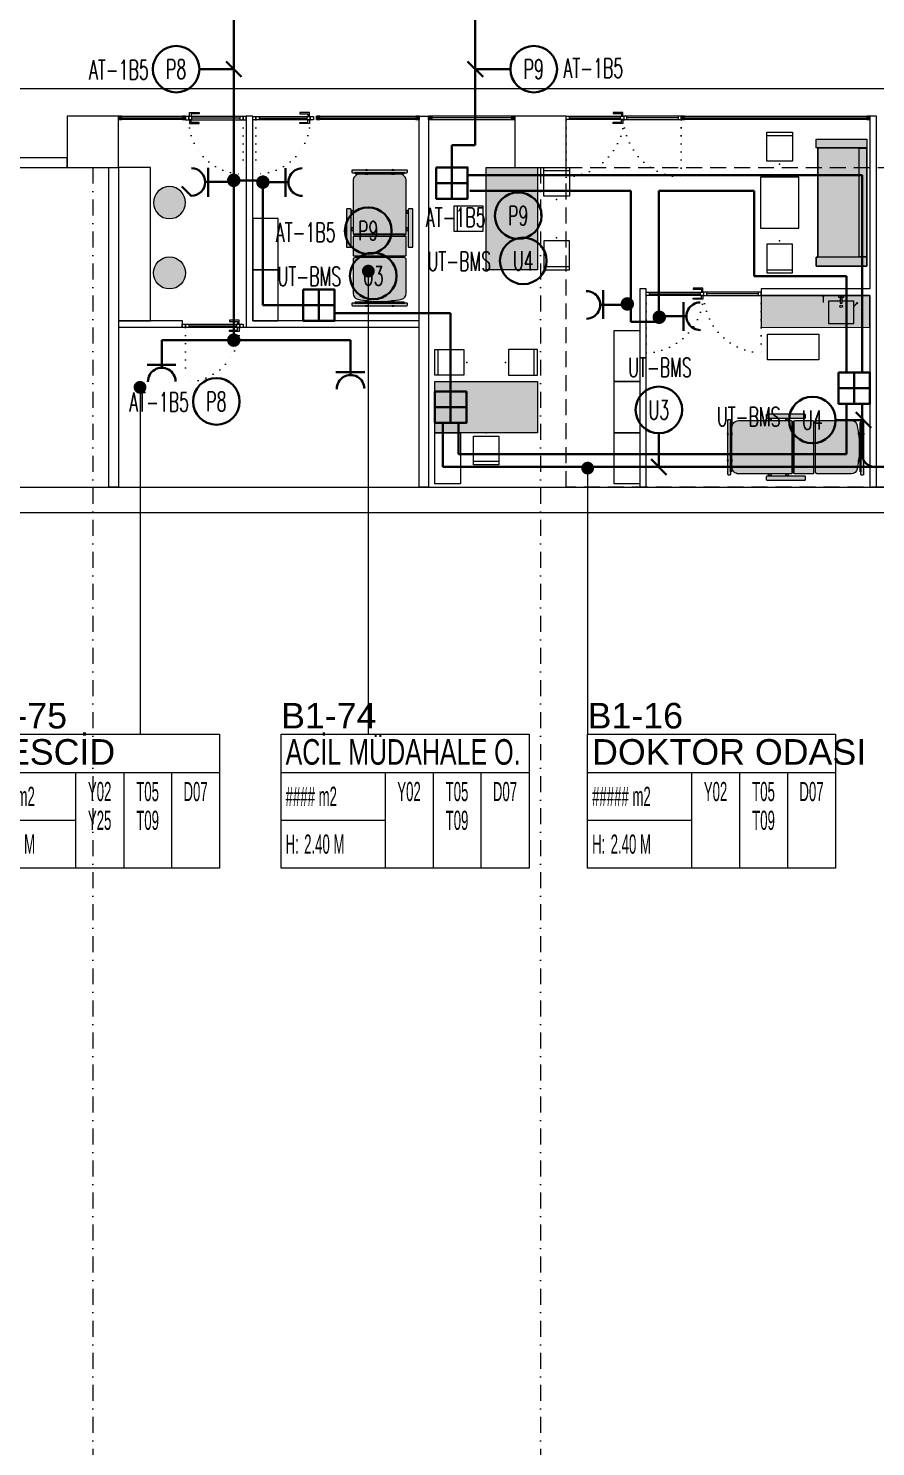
# Model space of a CAD drawing. Header units: metres. Extents: x -13194 to 152406, y -14653 to 29421.
# Drawn here: x 66479 to 67804, y -2001 to 218 of the extents above; entities that cross this region are included whole.
import ezdxf
from ezdxf.enums import TextEntityAlignment as Align

# ---------------------------------------------------------------- set-up
doc = ezdxf.new("R2010")
doc.units = ezdxf.units.M
doc.header["$LTSCALE"] = 100
doc.header["$MEASUREMENT"] = 0
for name, pattern in [('DASHDOT2', [0.5, 0.25, -0.125, 0, -0.125]), ('DOT2', [0.125, 0, -0.125]), ('DOT5', [0.75, 0, -0.75]), ('HIDDEN', [0.375, 0.25, -0.125])]:
    doc.linetypes.add(name, pattern=pattern)
doc.layers.get('0').update_dxf_attribs({"color": 9, "lineweight": 9})
for name, color, linetype, lineweight in [('00', 9, 'Continuous', 9), ('01', 9, 'Continuous', 9), ('05', 9, 'Continuous', 9), ('05S', 9, 'Continuous', 9), ('05V', 9, 'Continuous', 9), ('06B', 9, 'Continuous', 9), ('06D', 9, 'Continuous', 9), ('10', 9, 'Continuous', 9), ('11', 9, 'Continuous', 9), ('15', 9, 'Continuous', 9), ('20', 9, 'DOT2', 9), ('21_mahal200', 9, 'Continuous', 9), ('24', 9, 'DASHDOT2', 9), ('25', 9, 'Continuous', 9), ('40', 9, 'Continuous', 9), ('E-DUVARA MONTE PRİZ KUTUSU', 7, 'Continuous', 30), ('E-KABLO', 7, 'Continuous', 30), ('E-KAPAKLI PRİZ', 7, 'Continuous', 30), ('E-LINYE', 7, 'Continuous', 30), ('E-PRİZ', 7, 'Continuous', 30)]:
    doc.layers.add(name, color=color, linetype=linetype, lineweight=lineweight)
doc.styles.add('Arial', font='arial.ttf', dxfattribs={"height": 2.5})
doc.styles.add('E-YAZI', font='txttw.shx')
doc.styles.add('MuuM_TEXT-STANDART', font='ARIALN.TTF')
doc.dimstyles.new('MuuM_DIM200', dxfattribs={"dimscale": 20, "dimtxt": 2, "dimasz": 1, "dimexe": 1, "dimexo": 1, "dimgap": 1, "dimtad": 1, "dimdec": 1, "dimrnd": 0.5, "dimdsep": 46, "dimtxsty": 'MuuM_TEXT-STANDART', "dimblk": 'ARCHTICK', "dimcen": 0, "dimdle": 0.15, "dimclrd": 256, "dimclre": 256, "dimclrt": 256, "dimadec": 0, "dimazin": 0, "dimtfac": 5, "dimtdec": 1, "dimtix": 1, "dimtmove": 2, "dimatfit": 3, "dimldrblk": 'DOT', "dimfxl": 3, "dimfxlon": 1, "dimtolj": 1, "dimlwd": -1, "dimlwe": -1, "dimarcsym": 0})

# ---------------------------------------------------------------- blocks, each defined once
blk = doc.blocks.new('10_DUVARA MONTE PRİZ KUTUSU')
at = {"layer": 'E-DUVARA MONTE PRİZ KUTUSU', "color": 4}
for p, q in [((0, 24.5), (0, -24.5)), ((24.5, 0), (-24.5, 0))]:
    blk.add_line(p, q, dxfattribs=at)
blk.add_lwpolyline([(-24.5, -24.5), (24.5, -24.5), (24.5, 24.5), (-24.5, 24.5)], close=True, dxfattribs=at)
blk = doc.blocks.new('100_PRİZ')
at = {"layer": 'E-PRİZ', "color": 4}
for p, q in [((-1.22, 2.14), (1.28, 2.14)), ((0, 2.4), (0, 0))]:
    blk.add_line(p, q, dxfattribs=at)
blk.add_arc((0, 3.6), 1.2, 180.7551, 0.7551, dxfattribs=at)
blk = doc.blocks.new('100_KAPAKLI PRİZ')
at = {"layer": 'E-KAPAKLI PRİZ', "color": 4}
for p, q in [((1.22, 3.6), (0.38, 4.44)), ((-1.22, 2.14), (1.28, 2.14)), ((0, 2.4), (0, 0))]:
    blk.add_line(p, q, dxfattribs=at)
blk.add_arc((0, 3.6), 1.2, 180.7551, 0.7551, dxfattribs=at)
blk = doc.blocks.new('p-akslar_yeni')
at = {"layer": '24'}
for points in [[(16995, -8575), (16995, -11897.2)], [(17695, -8575), (17695, -11897.2)]]:
    blk.add_lwpolyline(points, dxfattribs=at)
blk = doc.blocks.new('p-kolon_80x80')
blk.add_lwpolyline([(-40, -40), (40, -40), (40, 40), (-40, 40)], close=True)
blk = doc.blocks.new('1.bod.mimari.elk')
at = {"layer": '01'}
for p in [(10580, -8590), (11280, -8590)]:
    blk.add_blockref('p-kolon_80x80', p, dxfattribs=at)
blk = doc.blocks.new('A$C28774ECE')
blk.add_line((38.2, 34), (38.2, 31))
for points in [[(35, 34), (35, 52.5), (0, 52.5), (0, 12.5), (26.8, 12.5)], [(27.2, 12.5), (35, 12.5), (35, 31)], [(31.4, 8.3), (26.3, 13.4), (26.1, 13.2), (31.2, 8.1)]]:
    blk.add_lwpolyline(points)
blk.add_lwpolyline([(41.2, 31), (41.2, 34), (32, 34), (32, 31)], close=True)
for centre, radius in [((27, 32.5), 2), ((32, 7.5), 1)]:
    blk.add_circle(centre, radius)
blk = doc.blocks.new('p-tezgah')
at = {"layer": '05S'}
h = blk.add_hatch(color=256, dxfattribs=at)
h.dxf.hatch_style = 1
h.paths.add_polyline_path([(50.2, 170), (50, 0), (0, 0), (0.2, 170)])
at = {"layer": '05V'}
blk.add_line((1, 73), (11.4, 73), dxfattribs=at)
for points in [[(50.2, 170), (50, 0), (0, 0), (0.2, 170)], [(0, 49), (3, 49), (3, 41), (0, 41)]]:
    blk.add_lwpolyline(points, close=True, dxfattribs=at)
blk.add_circle((1, 73), 1.02, dxfattribs=at)
at = {"layer": '05V', "xscale": -1}
blk.add_blockref('A$C28774ECE', (44.2, 12.5), dxfattribs=at)
blk = doc.blocks.new('P-KURANGLEZ')
at = {"layer": '01'}
blk.add_lwpolyline([(7525, -500), (12385, -500), (12385, -5), (12385, 0), (12425, 0), (12425, -540), (7525, -540)], close=True, dxfattribs=at)
blk = doc.blocks.new('_ArchTick')
at = {"color": 0, "linetype": 'ByBlock', "const_width": 0.15}
blk.add_lwpolyline([(-0.5, -0.5), (0.5, 0.5)], dxfattribs=at)
blk = doc.blocks.new('*D476')
at = {"layer": '25', "transparency": 16777216}
for p, q in [((89939.1, -1804.3), (89939.1, -1724.3)), ((101899.1, -1768), (101899.1, -1724.3)), ((89936.1, -1744.3), (101902.1, -1744.3))]:
    blk.add_line(p, q, dxfattribs=at)
at = {"layer": '25', "transparency": 16777216, "xscale": 20, "yscale": 20, "zscale": 20, "rotation": 180}
blk.add_blockref('_ArchTick', (89939.1, -1744.3), dxfattribs=at)
at = {"layer": '25', "transparency": 16777216, "xscale": 20, "yscale": 20, "zscale": 20}
blk.add_blockref('_ArchTick', (101899.1, -1744.3), dxfattribs=at)
at = {"layer": '25', "transparency": 16777216, "insert": (95919.1, -1698.8), "char_height": 50, "attachment_point": 5, "style": 'MuuM_TEXT-STANDART'}
blk.add_mtext('\\A1;11960', dxfattribs=at)
blk = doc.blocks.new('_Dot')
at = {"color": 0, "linetype": 'ByBlock', "lineweight": -2}
blk.add_line((-0.5, 0), (-1, 0), dxfattribs=at)
at = {"color": 0, "linetype": 'ByBlock', "const_width": 0.5}
blk.add_lwpolyline([(-0.25, 0, 1), (0.25, 0, 1)], format="xyb", close=True, dxfattribs=at)
blk = doc.blocks.new('p-hastayatagi')
at = {"layer": '05S'}
h = blk.add_hatch(color=255, dxfattribs=at)
h.dxf.hatch_style = 1
edge = h.paths.add_edge_path()
edge.add_arc((42.5, -1), 1.04, 0, 90)
edge.add_line((42.5, 0), (-42.5, 0))
edge.add_arc((-42.5, -1), 1.04, 90, 180)
edge.add_line((-43.5, -1), (-43.5, -3.1))
edge.add_arc((-42.5, -3.1), 1.04, 180, 270)
edge.add_line((-42.5, -4.1), (-38.7, -4.1))
edge.add_line((-38.7, -4.1), (38.7, -4.1))
edge.add_line((38.7, -4.1), (42.5, -4.1))
edge.add_arc((42.5, -3.1), 1.04, 270, 360)
edge.add_line((43.5, -3.1), (43.5, -1))
edge = h.paths.add_edge_path()
edge.add_arc((32.1, -19.2), 9.43, 0, 78.538)
edge.add_arc((0, -177.7), 171.1, 78.538, 90)
edge.add_arc((0, -177.7), 171.1, 90, 101.462)
edge.add_arc((-32.1, -19.2), 9.43, 101.462, 180.2214)
edge.add_line((-41.6, -19.3), (-41.5, -72.9))
edge.add_arc((-38.4, -72.1), 3.11, 194.8351, 207.8181)
edge.add_arc((-38.4, -72.1), 3.11, 207.8181, 255.1649)
edge.add_arc((-38.4, -72.1), 3.11, 255.1649, 270)
edge.add_line((-38.4, -75.2), (38.4, -75.2))
edge.add_arc((38.4, -72.1), 3.11, 270, 284.8351)
edge.add_arc((38.4, -72.1), 3.11, 284.8351, 332.1819)
edge.add_arc((38.4, -72.1), 3.11, 332.1819, 345.1649)
edge.add_arc((38.4, -72.1), 3.11, 345.1649, 360)
edge.add_line((41.6, -72.1), (41.6, -19.2))
edge = h.paths.add_edge_path()
edge.add_arc((40.4, -79.2), 1.14, 0, 90)
edge.add_line((40.4, -78.1), (-40.4, -78.1))
edge.add_arc((-40.4, -79.2), 1.14, 90, 180)
edge.add_line((-41.6, -79.2), (-41.6, -107.7))
edge.add_arc((-40.4, -107.7), 1.14, 180, 270)
edge.add_line((-40.4, -108.9), (40.4, -108.9))
edge.add_arc((40.4, -107.7), 1.14, 270, 360)
edge.add_line((41.6, -107.7), (41.6, -79.2))
edge = h.paths.add_edge_path()
edge.add_arc((50.9, -92.4), 1.04, 0, 90)
edge.add_line((50.9, -91.4), (45.8, -91.4))
edge.add_arc((45.8, -92.4), 1.04, 90, 180)
edge.add_line((44.7, -92.4), (44.7, -150.4))
edge.add_arc((45.8, -150.4), 1.04, 180, 270)
edge.add_line((45.8, -151.5), (50.9, -151.5))
edge.add_arc((50.9, -150.4), 1.04, 270, 360)
edge.add_line((52, -150.4), (52, -92.4))
edge = h.paths.add_edge_path()
edge.add_arc((-45.8, -92.4), 1.04, 0, 90)
edge.add_line((-45.8, -91.4), (-50.9, -91.4))
edge.add_arc((-50.9, -92.4), 1.04, 90, 180)
edge.add_line((-52, -92.4), (-52, -150.4))
edge.add_arc((-50.9, -150.4), 1.04, 180, 270)
edge.add_line((-50.9, -151.5), (-45.8, -151.5))
edge.add_arc((-45.8, -150.4), 1.04, 270, 360)
edge.add_line((-44.7, -150.4), (-44.7, -92.4))
edge = h.paths.add_edge_path()
edge.add_arc((40.5, -112.8), 1.04, 0, 90)
edge.add_line((40.5, -111.8), (-40.5, -111.8))
edge.add_arc((-40.5, -112.8), 1.04, 90, 180)
edge.add_line((-41.6, -112.8), (-41.6, -195.3))
edge.add_arc((-31.1, -195.3), 10.5, 180, 270)
edge.add_line((-31.1, -205.8), (31.1, -205.8))
edge.add_arc((31.1, -195.3), 10.5, 270, 360)
edge.add_line((41.6, -195.3), (41.6, -112.8))
edge = h.paths.add_edge_path()
edge.add_line((22.4, -212.1), (19, -212.1))
edge.add_arc((20.7, -210.8), 2.18, 218.2466, 321.7534)
edge = h.paths.add_edge_path()
edge.add_line((-19, -212.1), (-22.4, -212.1))
edge.add_arc((-20.7, -210.8), 2.18, 218.2466, 321.7534)
edge = h.paths.add_edge_path()
edge.add_arc((42.5, -209), 1.04, 0, 90)
edge.add_line((42.5, -208), (38.7, -208))
edge.add_line((38.7, -208), (-38.7, -208))
edge.add_line((-38.7, -208), (-42.5, -208))
edge.add_arc((-42.5, -209), 1.04, 90, 180)
edge.add_line((-43.5, -209), (-43.5, -211.1))
edge.add_arc((-42.5, -211.1), 1.04, 180, 270)
edge.add_line((-42.5, -212.1), (42.5, -212.1))
edge.add_arc((42.5, -211.1), 1.04, 270, 360)
edge.add_line((43.5, -211.1), (43.5, -209))
edge = h.paths.add_edge_path()
edge.add_line((37.9, -206.7), (-37.9, -206.7))
edge.add_arc((-37.9, -207.6), 0.829, 90, 180)
edge.add_line((-38.7, -207.6), (-38.7, -208))
edge.add_line((-38.7, -208), (38.7, -208))
edge.add_line((38.7, -208), (38.7, -207.6))
edge.add_arc((37.9, -207.6), 0.829, 0, 90)
h.paths.add_polyline_path([(-18.7, -205.8), (-22.8, -205.8), (-22.8, -206.7), (-18.7, -206.7)])
h.paths.add_polyline_path([(22.8, -205.8), (18.7, -205.8), (18.7, -206.7), (22.8, -206.7)])
h.paths.add_polyline_path([(44.7, -144.6), (41.6, -144.6), (41.6, -148.6), (44.7, -148.6)])
h.paths.add_polyline_path([(44.7, -117.7), (41.6, -117.7), (41.6, -121.6), (44.7, -121.6)])
h.paths.add_polyline_path([(39.4, -108.9), (-39.4, -108.9), (-39.4, -111.8), (39.4, -111.8)])
h.paths.add_polyline_path([(-41.6, -117.7), (-44.7, -117.7), (-44.7, -121.6), (-41.6, -121.6)])
h.paths.add_polyline_path([(-41.6, -144.6), (-44.7, -144.6), (-44.7, -148.6), (-41.6, -148.6)])
edge = h.paths.add_edge_path()
edge.add_line((-18.7, -5.4), (-22.8, -5.4))
edge.add_line((-22.8, -5.4), (-22.8, -8.1))
edge.add_arc((0, -177.7), 171.1, 96.2591, 97.6576, ccw=False)
edge.add_line((-18.7, -7.6), (-18.7, -5.4))
edge = h.paths.add_edge_path()
edge.add_line((38.7, -4.6), (38.7, -4.1))
edge.add_line((38.7, -4.1), (-38.7, -4.1))
edge.add_line((-38.7, -4.1), (-38.7, -4.6))
edge.add_arc((-37.9, -4.6), 0.829, 180, 270)
edge.add_line((-37.9, -5.4), (37.9, -5.4))
edge.add_arc((37.9, -4.6), 0.829, 270, 360)
edge = h.paths.add_edge_path()
edge.add_line((-22.4, 0), (-19, 0))
edge.add_arc((-20.7, -1.3), 2.18, 38.2466, 141.7534)
edge = h.paths.add_edge_path()
edge.add_line((19, 0), (22.4, 0))
edge.add_arc((20.7, -1.3), 2.18, 38.2466, 141.7534)
edge = h.paths.add_edge_path()
edge.add_line((22.8, -5.4), (18.7, -5.4))
edge.add_line((18.7, -5.4), (18.7, -7.6))
edge.add_arc((0, -177.7), 171.1, 82.3424, 83.7409, ccw=False)
edge.add_line((22.8, -8.1), (22.8, -5.4))
for points in [[(43.5, -1, 0.414214), (42.5, 0), (-42.5, 0, 0.414214), (-43.5, -1), (-43.5, -3.1, 0.414214), (-42.5, -4.1), (-38.7, -4.1), (38.7, -4.1), (42.5, -4.1, 0.414214), (43.5, -3.1)], [(-22.4, 0), (-19, 0, 0.485071)], [(19, 0), (22.4, 0, 0.485071)], [(41.6, -19.2, 0.356763), (34, -10, 0.050054), (0, -6.6, 0.050054), (-34, -10, 0.357852), (-41.6, -19.3), (-41.5, -72.9, 0.05671), (-41.2, -73.5, 0.209579), (-39.2, -75.1, 0.064821), (-38.4, -75.2), (38.4, -75.2, 0.064821), (39.2, -75.1, 0.209579), (41.2, -73.5, 0.05671), (41.5, -72.9, 0.064821), (41.6, -72.1)], [(38.7, -4.6), (38.7, -4.1), (-38.7, -4.1), (-38.7, -4.6, 0.414214), (-37.9, -5.4), (37.9, -5.4, 0.414214)], [(-18.7, -5.4), (-22.8, -5.4), (-22.8, -8.1, -0.006102), (-18.7, -7.6)], [(22.8, -5.4), (18.7, -5.4), (18.7, -7.6, -0.006102), (22.8, -8.1)], [(41.6, -79.2, 0.414214), (40.4, -78.1), (-40.4, -78.1, 0.414214), (-41.6, -79.2), (-41.6, -107.7, 0.414214), (-40.4, -108.9), (40.4, -108.9, 0.414214), (41.6, -107.7)], [(-44.7, -92.4, 0.414214), (-45.8, -91.4), (-50.9, -91.4, 0.414214), (-52, -92.4), (-52, -150.4, 0.414214), (-50.9, -151.5), (-45.8, -151.5, 0.414214), (-44.7, -150.4)], [(52, -92.4, 0.414214), (50.9, -91.4), (45.8, -91.4, 0.414214), (44.7, -92.4), (44.7, -150.4, 0.414214), (45.8, -151.5), (50.9, -151.5, 0.414214), (52, -150.4)], [(41.6, -112.8, 0.414214), (40.5, -111.8), (-40.5, -111.8, 0.414214), (-41.6, -112.8), (-41.6, -195.3, 0.414214), (-31.1, -205.8), (31.1, -205.8, 0.414214), (41.6, -195.3)], [(43.5, -209, 0.414214), (42.5, -208), (38.7, -208), (-38.7, -208), (-42.5, -208, 0.414214), (-43.5, -209), (-43.5, -211.1, 0.414214), (-42.5, -212.1), (42.5, -212.1, 0.414214), (43.5, -211.1)], [(37.9, -206.7), (-37.9, -206.7, 0.414214), (-38.7, -207.6), (-38.7, -208), (38.7, -208), (38.7, -207.6, 0.414214)], [(-19, -212.1), (-22.4, -212.1, 0.485071)], [(22.4, -212.1), (19, -212.1, 0.485071)]]:
    blk.add_lwpolyline(points, format="xyb", close=True)
for points in [[(39.4, -108.9), (-39.4, -108.9), (-39.4, -111.8), (39.4, -111.8)], [(-41.6, -117.7), (-44.7, -117.7), (-44.7, -121.6), (-41.6, -121.6)], [(44.7, -117.7), (41.6, -117.7), (41.6, -121.6), (44.7, -121.6)], [(-41.6, -144.6), (-44.7, -144.6), (-44.7, -148.6), (-41.6, -148.6)], [(44.7, -144.6), (41.6, -144.6), (41.6, -148.6), (44.7, -148.6)], [(-18.7, -205.8), (-22.8, -205.8), (-22.8, -206.7), (-18.7, -206.7)], [(22.8, -205.8), (18.7, -205.8), (18.7, -206.7), (22.8, -206.7)]]:
    blk.add_lwpolyline(points, close=True)
blk = doc.blocks.new('p-nurus-to-koltuk-200')
at = {"layer": '05S'}
h = blk.add_hatch(color=256, dxfattribs=at)
h.dxf.hatch_style = 1
h.paths.add_polyline_path([(99.5, -99), (99.5, -20), (-99.5, -20), (-99.5, -99), (-85.5, -99), (-85.5, -96.3), (85.5, -96.3), (85.5, -99)])
at = {"layer": '05', "elevation": 44.7}
for points in [[(-85.5, -99), (-99.5, -99), (-99.5, -20), (-85.5, -20)], [(85.5, -99), (99.5, -99), (99.5, -20), (85.5, -20)]]:
    blk.add_lwpolyline(points, close=True, dxfattribs=at)
at = {"layer": '05'}
for points in [[(-85, -20), (85, -20), (85, -96.3), (-85, -96.3)], [(-85, -32), (85, -32), (85, -20), (-85, -20)]]:
    blk.add_lwpolyline(points, close=True, dxfattribs=at)
at = {"layer": '40', "elevation": 44.7}
blk.add_lwpolyline([(99.5, -99), (99.5, -20), (-99.5, -20), (-99.5, -99), (-85.5, -99), (-85.5, -96.3), (85.5, -96.3), (85.5, -99)], close=True, dxfattribs=at)
blk = doc.blocks.new('p-sandalye')
blk.add_line((-45, 20), (-45, -20))
blk.add_lwpolyline([(-5, 20), (-50, 20), (-50, -20), (-5, -20)], close=True)
blk.add_point((0, 0.1))
blk = doc.blocks.new('p-masa_doktor')
at = {"layer": '05S'}
blk.add_hatch(color=256, dxfattribs=at).paths.add_polyline_path([(0, 0), (80, 0), (80, -160), (0, -160)])
at = {"linetype": 'DOT5'}
blk.add_lwpolyline([(0, 0), (0, 0)], dxfattribs=at)
blk.add_lwpolyline([(0, 0), (80, 0), (80, -160), (0, -160)], close=True)
at = {"xscale": -1}
for p, rotation in [((110.1, -50), 90), ((0, -80), 179.9999999999999)]:
    blk.add_blockref('p-sandalye', p, dxfattribs=dict(at, rotation=rotation))
at = {"rotation": 90}
blk.add_blockref('p-sandalye', (110.1, -110), dxfattribs=at)
blk = doc.blocks.new('gr-p-birim')
blk.add_lwpolyline([(-0.5, -0.5), (0.5, -0.5), (0.5, 0.5), (-0.5, 0.5)], close=True)
blk = doc.blocks.new('prf-10x10')
blk.add_lwpolyline([(-5, -5), (5, -5), (5, 5), (-5, 5)], close=True)
at = {"color": 255}
blk.add_solid([(-5, -5), (5, -5), (-5, 5), (5, 5)], dxfattribs=at)
at = {"layer": '10'}
blk.add_point((0, 0), dxfattribs=at)
blk = doc.blocks.new('*U410')
at = {"layer": '06D'}
blk.add_lwpolyline([(-2.5, 295), (2.5, 295), (2.5, 0), (-2.5, 0)], close=True, dxfattribs=at)
at = {"layer": '15'}
blk.add_lwpolyline([(0, 290), (0, 5)], dxfattribs=at)
at = {"layer": '10', "xscale": 0.5, "yscale": 0.5, "rotation": 90}
for p in [(0, 292.5), (0, 2.5)]:
    blk.add_blockref('prf-10x10', p, dxfattribs=at)
blk = doc.blocks.new('gr-p-birim eleman')
blk.add_lwpolyline([(-1, 0), (0, 0), (0, 1), (-1, 1)], close=True)
blk = doc.blocks.new('p-yuvarlak sandalye')
at = {"layer": '05S'}
h = blk.add_hatch(color=256, dxfattribs=at)
edge = h.paths.add_edge_path()
edge.add_arc((0, 30), 25, 0, 360)
blk.add_circle((0, 30), 25)
blk = doc.blocks.new('p-al-01')
at = {"layer": '06B'}
for points in [[(27, 4.3), (27, 10.6), (42, 10.6), (42, 8.7), (29.3, 8.7), (29.3, 8.7), (29.3, 4.3), (27, 4.3)], [(27, -0.7), (27, -6.9), (42, -6.9), (42, -5), (29.3, -5), (29.3, -5), (29.3, -0.7), (27, -0.7)]]:
    blk.add_lwpolyline(points, dxfattribs=at)
at = {"layer": '06D'}
for p, q in [((115.7, 4.3), (28.8, 4.3)), ((28.8, -0.7), (115.7, -0.7))]:
    blk.add_line(p, q, dxfattribs=at)
at = {"layer": '10'}
for points in [[(25.7, -0.7), (25.7, 4.3), (20.7, 4.3), (20.7, -0.7)], [(30.7, -0.7), (30.7, 4.3), (25.7, 4.3), (25.7, -0.7)], [(110.7, -0.7), (110.7, 4.3), (105.7, 4.3), (105.7, -0.7)], [(115.7, -0.7), (115.7, 4.3), (110.7, 4.3), (110.7, -0.7)]]:
    blk.add_lwpolyline(points, close=True, dxfattribs=at)
at = {"layer": '15'}
blk.add_lwpolyline([(105.7, 1.8), (30.7, 1.8)], dxfattribs=at)
at = {"layer": '20'}
blk.add_lwpolyline([(110.7, -0.7), (110.7, -85.7)], dxfattribs=at)
blk.add_arc((110.7, -0.7), 85, 180, 270, dxfattribs=at)
blk = doc.blocks.new('*U494')
at = {"layer": '06D'}
blk.add_lwpolyline([(-2.5, 160), (2.5, 160), (2.5, 0), (-2.5, 0)], close=True, dxfattribs=at)
at = {"layer": '15'}
blk.add_lwpolyline([(0, 155), (0, 5)], dxfattribs=at)
at = {"layer": '10', "xscale": 0.5, "yscale": 0.5, "rotation": 90}
for p in [(0, 157.5), (0, 2.5)]:
    blk.add_blockref('prf-10x10', p, dxfattribs=at)
blk = doc.blocks.new('*U411')
at = {"layer": '06D'}
blk.add_lwpolyline([(-2.5, 105), (2.5, 105), (2.5, 0), (-2.5, 0)], close=True, dxfattribs=at)
at = {"layer": '15'}
blk.add_lwpolyline([(0, 100), (0, 5)], dxfattribs=at)
at = {"layer": '10', "xscale": 0.5, "yscale": 0.5, "rotation": 90}
for p in [(0, 102.5), (0, 2.5)]:
    blk.add_blockref('prf-10x10', p, dxfattribs=at)
blk = doc.blocks.new('*U418')
at = {"layer": '06D'}
blk.add_lwpolyline([(-2.5, 135), (2.5, 135), (2.5, 0), (-2.5, 0)], close=True, dxfattribs=at)
at = {"layer": '15'}
blk.add_lwpolyline([(0, 130), (0, 5)], dxfattribs=at)
at = {"layer": '10', "xscale": 0.5, "yscale": 0.5, "rotation": 90}
for p in [(0, 132.5), (0, 2.5)]:
    blk.add_blockref('prf-10x10', p, dxfattribs=at)
blk = doc.blocks.new('p-al-01_a')
at = {"layer": '06B'}
for points in [[(-5, -88.6), (-11.2, -88.6), (-11.2, -73.6), (-9.4, -73.6), (-9.4, -86.4), (-9.4, -86.4), (-5, -86.4), (-5, -88.6)], [(0, -88.6), (6.2, -88.6), (6.2, -73.6), (4.4, -73.6), (4.4, -86.4), (4.4, -86.4), (0, -86.4), (0, -88.6)]]:
    blk.add_lwpolyline(points, dxfattribs=at)
at = {"layer": '06D'}
for p, q in [((-5, -86.9), (-5, -5)), ((0, -5), (0, -86.9)), ((-5, -93.1), (-5, -175)), ((0, -175), (0, -93.1))]:
    blk.add_line(p, q, dxfattribs=at)
at = {"layer": '10'}
for points in [[(-5, 0), (0, 0), (0, -5), (-5, -5)], [(-5, -85), (0, -85), (0, -90), (-5, -90)], [(-5, -95), (0, -95), (0, -90), (-5, -90)], [(-5, -180), (0, -180), (0, -175), (-5, -175)]]:
    blk.add_lwpolyline(points, close=True, dxfattribs=at)
at = {"layer": '15'}
for points in [[(-2.5, -5), (-2.5, -85)], [(-2.5, -175), (-2.5, -95)]]:
    blk.add_lwpolyline(points, dxfattribs=at)
at = {"layer": '20'}
for points in [[(-5.3, 0), (-94.9, 0)], [(-5.3, -180), (-94.9, -180)], [(-5, -180), (-94.9, -180)]]:
    blk.add_lwpolyline(points, dxfattribs=at)
for centre, start, end in [((-1.5, 3.4), 182.0745, 267.6937), ((-1.5, -183.4), 92.3063, 177.9255)]:
    blk.add_arc(centre, 93.5, start, end, dxfattribs=at)
blk = doc.blocks.new('0_roomno2')
blk.add_lwpolyline([(19.38, -10.5), (0, -10.5), (0, 0), (19.38, 0)], close=True)
for points in [[(0, -3), (19.38, -3)], [(8.12, -3), (8.12, -10.5)], [(11.88, -3), (11.88, -10.5)], [(15.62, -3), (15.62, -10.5)], [(0, -6.75), (8.12, -6.75)]]:
    blk.add_lwpolyline(points)
at = {"style": 'MuuM_TEXT-STANDART', "width": 0.6}
blk.add_text('H:', height=1.5, dxfattribs=at).set_placement((0.35, -8.61), align=Align.MIDDLE_LEFT)
at = {"style": 'Arial'}
blk.add_attdef('ODANO', (0, 1.17), '', height=2, dxfattribs=at)
blk.add_attdef('MEKANADI', text='', height=2, dxfattribs=at).set_placement((0.35, -3), align=Align.BOTTOM_LEFT)
at = {"style": 'MuuM_TEXT-STANDART', "width": 0.6}
for tag, p in [('M2', (0.35, -4.88)), ('TEMIZTAVANYUKSEKLIGI', (1.8, -8.61))]:
    blk.add_attdef(tag, text='', height=1.5, dxfattribs=at).set_placement(p, align=Align.MIDDLE_LEFT)
for tag, p in [('YER01', (10, -4.5)), ('TAVAN01', (13.75, -4.5)), ('DUVAR01', (17.5, -4.5)), ('YER02', (10, -6.75)), ('TAVAN02', (13.75, -6.75)), ('DUVAR02', (17.5, -6.75)), ('YER03', (10, -9)), ('TAVAN03', (13.75, -9)), ('DUVAR03', (17.5, -9))]:
    blk.add_attdef(tag, text='', height=1.5, dxfattribs=at).set_placement(p, align=Align.MIDDLE_CENTER)
blk = doc.blocks.new('1.bod.mimari1.elk')
at = {"layer": '00'}
for points in [[(10540, -8615), (9920, -8615), (9920, -8630), (10540, -8630)], [(10605, -8630), (10620, -8630), (10620, -9130), (10605, -9130)]]:
    blk.add_lwpolyline(points, close=True, dxfattribs=at)
at = {"layer": '06D'}
blk.add_line((10620, -9130), (11090, -9130), dxfattribs=at)
blk.add_lwpolyline([(10720, -8880), (10820, -8880)], dxfattribs=at)
at = {"layer": '11'}
for points in [[(11090, -8870), (10830, -8870), (10830, -8560), (10830, -8560), (10830, -8550), (10820, -8550), (10820, -8560), (10820, -8560)], [(10820, -8560), (10820, -8870), (10820, -8870), (10820, -8880), (11090, -8880)], [(11625, -8830), (11795, -8830), (11795, -9130), (11805, -9130), (11805, -8820), (11805, -8820), (11805, -8550), (11795, -8550), (11795, -8820), (11625, -8820), (11625, -8830)], [(11445, -9130), (11445, -8820), (11435, -8820), (11435, -9130)]]:
    blk.add_lwpolyline(points, dxfattribs=at)
for points in [[(11105, -8550), (11105, -9130), (11090, -9130), (11090, -8550)], [(10620, -8880), (10720, -8880), (10720, -8870), (10620, -8870)]]:
    blk.add_lwpolyline(points, close=True, dxfattribs=at)
at = {"layer": '20', "linetype": 'HIDDEN'}
blk.add_lwpolyline([(12385, -9130), (11320, -9130), (11320, -8630), (12385, -8630)], close=True, dxfattribs=at)
for name, p, rotation in [('*U411', (10725, -8552.5), 90.00000000000001), ('*U494', (11090, -8552.5), 90.00000000000001), ('p-al-01_a', (11320, -8550), 90), ('*U410', (11795, -8552.5), 90.00000000000001), ('p-al-01_a', (11445, -8825), 90)]:
    blk.add_blockref(name, p, dxfattribs=dict(rotation=rotation))
blk.add_blockref('p-al-01', (10704.33, -8554.6))
at = {"xscale": -1}
for p in [(10945.67, -8554.6), (10835.67, -8879.6)]:
    blk.add_blockref('p-al-01', p, dxfattribs=at)
for name, p, rotation in [('*U418', (11105, -8552.5), 270), ('p-tezgah', (11795, -8830), 90)]:
    blk.add_blockref(name, p, dxfattribs=dict(at, rotation=rotation))
at = {"layer": '01'}
blk.add_blockref('P-KURANGLEZ', (0, -8630), dxfattribs=at)
at = {"layer": '05', "xscale": -1}
for name, p, rotation in [('p-sandalye', (11653.7, -8625), 90), ('p-nurus-to-koltuk-200', (11810, -8685), 270), ('p-yuvarlak sandalye', (10670, -8685), 270), ('p-hastayatagi', (11785, -9067.51), 270)]:
    blk.add_blockref(name, p, dxfattribs=dict(at, rotation=rotation))
at = {"layer": '05'}
for name, p, xscale, yscale in [('gr-p-birim eleman', (10670, -8870), 50, 240), ('gr-p-birim', (11653.7, -8685), 60, 80), ('gr-p-birim', (10850, -8750), 40, 80), ('gr-p-birim', (10850, -8830), 40, 80), ('gr-p-birim', (11415, -8925), -40, 80), ('gr-p-birim', (11415, -9005), -40, 80), ('gr-p-birim', (11135, -9085), -40, 80), ('gr-p-birim', (11415, -9085), -40, 80)]:
    blk.add_blockref(name, p, dxfattribs=dict(at, xscale=xscale, yscale=yscale))
for name, p, rotation in [('p-hastayatagi', (11028.52, -8846.22), 180), ('p-sandalye', (11653.7, -8745), 90.00000000000001), ('p-yuvarlak sandalye', (10670, -8795), 270), ('p-masa_doktor', (11115, -9045), 90.00000000000001)]:
    blk.add_blockref(name, p, dxfattribs=dict(at, rotation=rotation))
blk.add_blockref('p-masa_doktor', (11195, -8630), dxfattribs=at)
at = {"layer": '05', "xscale": -40, "yscale": 80, "rotation": 90}
blk.add_blockref('gr-p-birim', (11675, -8910.6), dxfattribs=at)
at = {"layer": '21_mahal200'}
ref = blk.add_blockref('0_roomno2', (10390.71, -9516.02), dxfattribs=dict(at, xscale=20, yscale=20, zscale=20))
ref.add_attrib('ODANO', 'B1-75', (10390.71, -9507.38), dxfattribs={"layer": '0', "height": 40, "style": 'Arial'})
ref.add_attrib('MEKANADI', 'MESCİD', dxfattribs={"layer": '0', "height": 40, "style": 'Arial'}).set_placement((10397.71, -9576.02), align=Align.BOTTOM_LEFT)
ref.add_attrib('M2', '##### m2', dxfattribs={"layer": '0', "height": 30, "style": 'MuuM_TEXT-STANDART', "width": 0.6}).set_placement((10397.71, -9613.52), align=Align.MIDDLE_LEFT)
ref.add_attrib('TEMIZTAVANYUKSEKLIGI', '2.40 M', dxfattribs={"layer": '0', "height": 30, "style": 'MuuM_TEXT-STANDART', "width": 0.6}).set_placement((10426.71, -9688.18), align=Align.MIDDLE_LEFT)
ref.add_attrib('YER01', 'Y02', dxfattribs={"layer": '0', "height": 30, "style": 'MuuM_TEXT-STANDART', "width": 0.6}).set_placement((10590.71, -9606.02), align=Align.MIDDLE_CENTER)
ref.add_attrib('TAVAN01', 'T05', dxfattribs={"layer": '0', "height": 30, "style": 'MuuM_TEXT-STANDART', "width": 0.6}).set_placement((10665.71, -9606.02), align=Align.MIDDLE_CENTER)
ref.add_attrib('DUVAR01', 'D07', dxfattribs={"layer": '0', "height": 30, "style": 'MuuM_TEXT-STANDART', "width": 0.6}).set_placement((10740.71, -9606.02), align=Align.MIDDLE_CENTER)
ref.add_attrib('YER02', 'Y25', dxfattribs={"layer": '0', "height": 30, "style": 'MuuM_TEXT-STANDART', "width": 0.6}).set_placement((10590.71, -9651.02), align=Align.MIDDLE_CENTER)
ref.add_attrib('TAVAN02', 'T09', dxfattribs={"layer": '0', "height": 30, "style": 'MuuM_TEXT-STANDART', "width": 0.6}).set_placement((10665.71, -9651.02), align=Align.MIDDLE_CENTER)
ref = blk.add_blockref('0_roomno2', (10874.45, -9516.02), dxfattribs=dict(at, xscale=20, yscale=20, zscale=20))
ref.add_attrib('ODANO', 'B1-74', (10874.45, -9507.38), dxfattribs={"layer": '0', "height": 40, "style": 'Arial'})
ref.add_attrib('MEKANADI', 'ACİL MÜDAHALE O.', dxfattribs={"layer": '0', "height": 40, "style": 'Arial', "width": 0.7}).set_placement((10881.45, -9576.02), align=Align.BOTTOM_LEFT)
ref.add_attrib('M2', '#### m2', dxfattribs={"layer": '0', "height": 30, "style": 'MuuM_TEXT-STANDART', "width": 0.6}).set_placement((10881.45, -9613.52), align=Align.MIDDLE_LEFT)
ref.add_attrib('TEMIZTAVANYUKSEKLIGI', '2.40 M', dxfattribs={"layer": '0', "height": 30, "style": 'MuuM_TEXT-STANDART', "width": 0.6}).set_placement((10910.45, -9688.18), align=Align.MIDDLE_LEFT)
ref.add_attrib('YER01', 'Y02', dxfattribs={"layer": '0', "height": 30, "style": 'MuuM_TEXT-STANDART', "width": 0.6}).set_placement((11074.45, -9606.02), align=Align.MIDDLE_CENTER)
ref.add_attrib('TAVAN01', 'T05', dxfattribs={"layer": '0', "height": 30, "style": 'MuuM_TEXT-STANDART', "width": 0.6}).set_placement((11149.45, -9606.02), align=Align.MIDDLE_CENTER)
ref.add_attrib('DUVAR01', 'D07', dxfattribs={"layer": '0', "height": 30, "style": 'MuuM_TEXT-STANDART', "width": 0.6}).set_placement((11224.45, -9606.02), align=Align.MIDDLE_CENTER)
ref.add_attrib('TAVAN02', 'T09', dxfattribs={"layer": '0', "height": 30, "style": 'MuuM_TEXT-STANDART', "width": 0.6}).set_placement((11149.45, -9651.02), align=Align.MIDDLE_CENTER)
ref = blk.add_blockref('0_roomno2', (11353.64, -9516.02), dxfattribs=dict(at, xscale=20, yscale=20, zscale=20))
ref.add_attrib('ODANO', 'B1-16', (11353.64, -9507.38), dxfattribs={"layer": '0', "height": 40, "style": 'Arial'})
ref.add_attrib('MEKANADI', 'DOKTOR ODASI', dxfattribs={"layer": '0', "height": 40, "style": 'Arial'}).set_placement((11360.64, -9576.02), align=Align.BOTTOM_LEFT)
ref.add_attrib('M2', '##### m2', dxfattribs={"layer": '0', "height": 30, "style": 'MuuM_TEXT-STANDART', "width": 0.6}).set_placement((11360.64, -9613.52), align=Align.MIDDLE_LEFT)
ref.add_attrib('TEMIZTAVANYUKSEKLIGI', '2.40 M', dxfattribs={"layer": '0', "height": 30, "style": 'MuuM_TEXT-STANDART', "width": 0.6}).set_placement((11389.64, -9688.18), align=Align.MIDDLE_LEFT)
ref.add_attrib('YER01', 'Y02', dxfattribs={"layer": '0', "height": 30, "style": 'MuuM_TEXT-STANDART', "width": 0.6}).set_placement((11553.64, -9606.02), align=Align.MIDDLE_CENTER)
ref.add_attrib('TAVAN01', 'T05', dxfattribs={"layer": '0', "height": 30, "style": 'MuuM_TEXT-STANDART', "width": 0.6}).set_placement((11628.64, -9606.02), align=Align.MIDDLE_CENTER)
ref.add_attrib('DUVAR01', 'D07', dxfattribs={"layer": '0', "height": 30, "style": 'MuuM_TEXT-STANDART', "width": 0.6}).set_placement((11703.64, -9606.02), align=Align.MIDDLE_CENTER)
ref.add_attrib('TAVAN02', 'T09', dxfattribs={"layer": '0', "height": 30, "style": 'MuuM_TEXT-STANDART', "width": 0.6}).set_placement((11628.64, -9651.02), align=Align.MIDDLE_CENTER)
at = {"layer": '25'}
dim = blk.add_linear_dim(base=(12000, -8506.3), p1=(40, -8984.77), p2=(12000, -8550), dimstyle='MuuM_DIM200', override={"dimtxt": 2.5}, dxfattribs=at)
dim.commit()
dim.dimension.update_dxf_attribs({"geometry": '*D476', "text_midpoint": (6020, -8460.78), "insert": (-89899.09, -6762)})
at = {"layer": '21_mahal200'}
for points in [[(11010.78, -8792.15), (11010.78, -9516.02)], [(10653.88, -8973.84), (10653.88, -9516.02)], [(11353.64, -9100.24), (11353.64, -9516.02)]]:
    blk.add_leader(points, dimstyle='MuuM_DIM200', override={"dimasz": 1, "dimfxl": 10}, dxfattribs=at)

msp = doc.modelspace()

# ---------------------------------------------------------------- linework, layer by layer
at = {"layer": 'E-KABLO', "color": 6}
for p, q in [((66800.4, 44), (66800.4, 760)), ((67178, 34.9), (67178, 760)), ((66800.4, 44), (66800.4, -270)), ((67141.5, 0), (67141.5, 34.9)), ((67141.5, 34.9), (67178, 34.9)), ((66800.4, -20.2), (66848.6, -20.2)), ((66845.9, -215.5), (66845.9, -17.7)), ((67169.4, -36.7), (67421, -36.7)), ((67421, -213.4), (67421, -36.7)), ((67464.9, -36.7), (67613.8, -36.7)), ((67464.9, -232.7), (67464.9, -36.7)), ((67613.8, -170), (67613.8, -36.7)), ((67663.9, -170), (67613.8, -170)), ((67663.9, -170), (67758.3, -170)), ((67758.3, -320.5), (67758.3, -170)), ((66909.1, -215.5), (66845.9, -215.5)), ((67421, -213.4), (67421, -241.2)), ((67421, -241.2), (67464.7, -241.2)), ((66687.8, -270), (66933.6, -270)), ((66933.6, -270), (66983.1, -270)), ((66983.1, -270), (66983.1, -316.6)), ((67758.3, -369.5), (67758.3, -448.4)), ((67151.7, -399.5), (67151.7, -448.4)), ((67758.3, -448.4), (67151.7, -448.4))]:
    msp.add_line(p, q, dxfattribs=at)
at = {"layer": 'E-KABLO', "color": 4}
for p, q in [((67166, -12.2), (67782.8, -12.2)), ((67782.8, -320.5), (67782.8, -12.2)), ((66958, -227.8), (67139.5, -227.8)), ((67139.5, -350.5), (67139.5, -227.8)), ((67782.8, -369.5), (67782.8, -448.4)), ((67127.2, -399.5), (67127.2, -468.4)), ((67802.8, -468.4), (67127.2, -468.4)), ((67849.5, -468.4), (67802.8, -468.4))]:
    msp.add_line(p, q, dxfattribs=at)
at = {"layer": 'E-KABLO', "color": 4, "const_width": 10.5}
for points in [[(66800.4, -25.4, 1), (66800.4, -14.9, 1)], [(66845.9, -28.2, 1), (66845.9, -17.7, 1)], [(67415.7, -208.2, 1), (67415.7, -218.7, 1)], [(67465.6, -239.5, 1), (67465.6, -229, 1)], [(66800.4, -275.3, 1), (66800.4, -264.8, 1)]]:
    msp.add_lwpolyline(points, format="xyb", close=True, dxfattribs=at)
at = {"layer": 'E-KABLO', "color": 4}
msp.add_arc((67802.8, -448.4), 20, 180, 270, dxfattribs=at)
at = {"layer": 'E-LINYE', "color": 7, "linetype": 'Continuous'}
for p, q in [((66812.5, 141.6), (66788.3, 165.8)), ((67165.9, 165.8), (67190.1, 141.6)), ((66746.7, 153.7), (66800.4, 153.7)), ((67233, 153.7), (67178, 153.7)), ((67741.4, -395), (67785, -395)), ((67797.1, -407.1), (67772.9, -382.9)), ((67465, -415.6), (67465, -468.4)), ((67477.1, -480.5), (67452.9, -456.3))]:
    msp.add_line(p, q, dxfattribs=at)
for centre in [(66710.3, 153.7), (67269.4, 153.7), (67245.1, -75.4), (67010.6, -98.9), (67253, -146.1), (67018.5, -169.7), (66773.2, -365.9), (67465, -379.2), (67705, -395)]:
    msp.add_circle(centre, 36.4, dxfattribs=at)

# ---------------------------------------------------------------- block references
at = {"layer": '06D'}
for name in ['1.bod.mimari.elk', '1.bod.mimari1.elk']:
    msp.add_blockref(name, (56000, 8630), dxfattribs=at)
at = {"layer": '24'}
msp.add_blockref('p-akslar_yeni', (49585, 8575), dxfattribs=at)
at = {"layer": 'E-DUVARA MONTE PRİZ KUTUSU', "color": 3, "xscale": -1, "rotation": 180}
for p in [(67141.5, -24.5), (66933.6, -215.5), (67770.5, -345), (67139.5, -375)]:
    msp.add_blockref('10_DUVARA MONTE PRİZ KUTUSU', p, dxfattribs=at)
at = {"layer": 'E-KAPAKLI PRİZ', "xscale": -18, "yscale": 18, "zscale": 18, "rotation": 90}
msp.add_blockref('100_KAPAKLI PRİZ', (66799, -22.7), dxfattribs=at)
at = {"layer": 'E-PRİZ', "xscale": 18, "yscale": 18, "zscale": 18}
for p, rotation in [((66842.7, -22.9), 270), ((67416.5, -214.9), 90), ((67464.9, -232.7), 270), ((66687.8, -270), 180), ((66983.1, -281.4), 180)]:
    msp.add_blockref('100_PRİZ', p, dxfattribs=dict(at, rotation=rotation))

# ---------------------------------------------------------------- texts
at = {"layer": 'E-LINYE', "color": 3, "linetype": 'Continuous', "style": 'E-YAZI', "width": 0.6}
for s, p in [('AT-1B5', (66620.8, 152.8)), ('P8', (66710.3, 153.7)), ('P9', (67269.4, 153.7)), ('AT-1B5', (67362.6, 155.4)), ('AT-1B5', (67147.4, -77.9)), ('P9', (67245.1, -75.4)), ('AT-1B5', (66912.9, -101.5)), ('P9', (67010.6, -98.9)), ('UT-BMS', (67153, -146.7)), ('U4', (67253, -146.1)), ('U3', (67018.5, -169.7)), ('UT-BMS', (66918.6, -170.3)), ('UT-BMS', (67466.7, -312.7)), ('AT-1B5', (66683.7, -366.8)), ('P8', (66773.2, -365.9)), ('U3', (67465, -379.2)), ('UT-BMS', (67605.5, -389.8)), ('U4', (67705, -395))]:
    msp.add_text(s, height=30, dxfattribs=at).set_placement(p, align=Align.MIDDLE_CENTER)

doc.saveas('drawing.dxf')
